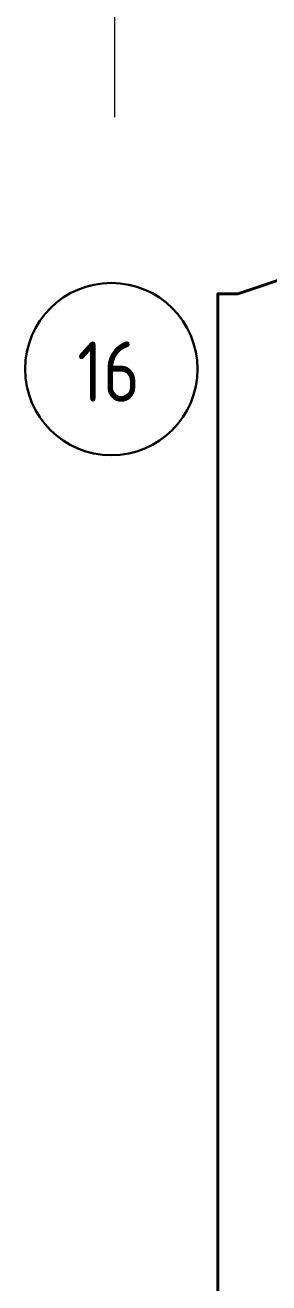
# Model space of a CAD drawing. Header units: millimetres. Extents: x 578 to 1029, y 98 to 264.
# Drawn here: x 994.22 to 996.34, y 166.73 to 177.67 of the extents above; entities that cross this region are included whole.
import ezdxf

# ---------------------------------------------------------------- set-up
doc = ezdxf.new("R2010")
doc.units = ezdxf.units.MM
doc.linetypes.add('Штрихпунктир 15 х 2 х 2 мм', pattern=[19, 15, -2, 0, -2])
doc.layers.add('Гидрошп', color=7, linetype='Continuous', lineweight=30)
doc.layers.add('Оси', color=7, linetype='Continuous', lineweight=18)
doc.styles.add('ISOCPEUR', font='isocpeur.ttf', dxfattribs={"width": 0.85, "height": 525})

# ---------------------------------------------------------------- blocks, each defined once
blk = doc.blocks.new('Ось сетки - Диаметр 10 мм-4594982-30_S_RC_Схема расположения ростверков_фрагмент')
at = {"layer": 'Оси'}
for start, end in [(360, 180), (180, 360)]:
    blk.add_arc((0, 0), 5, start, end, dxfattribs=at)

msp = doc.modelspace()

# ---------------------------------------------------------------- linework, layer by layer
at = {"layer": 'Гидрошп', "color": 7, "linetype": 'Штрихпунктир 15 х 2 х 2 мм', "lineweight": 13}
msp.add_line((995, 210.9667), (995, 175.4251), dxfattribs=at)
msp.add_line((995, 210.9667), (995, 175.4251), dxfattribs=at)
msp.add_line((995, 210.9667), (995, 175.4251), dxfattribs=at)
msp.add_line((995, 210.9667), (995, 175.4251), dxfattribs=at)
at = {"layer": 'Гидрошп', "color": 7, "linetype": 'ByBlock', "lineweight": 40}
msp.add_lwpolyline([(997.6, 137.6059), (997.6, 155.2772), (995.9, 155.2772), (995.9, 175.3309), (996.0738, 175.3309), (999.0738, 176.3373), (998.9268, 177.2373), (997.7, 176.8258), (997.6, 179.3559), (997.6, 180.5559), (997.6, 182.5567), (998.8, 182.5567), (998.8, 189.5061), (998.15, 189.5061), (998.2, 201.7559), (998.2, 203.0059), (997.6, 203.0059), (997.6, 238.4059), (1015.2001, 238.4059), (1015.2001, 137.6059)], close=True, dxfattribs=at)
at = {"layer": 'Гидрошп'}
for start, end in [(0, 180), (0, 180), (180, 0), (180, 0)]:
    msp.add_arc((994.9723, 174.6757), 0.75, start, end, dxfattribs=at)
at = {"layer": 'Оси', "color": 7, "linetype": 'Штрихпунктир 15 х 2 х 2 мм'}
msp.add_line((995, 210.9667), (995, 175.4251), dxfattribs=at)
msp.add_line((995, 210.9667), (995, 175.4251), dxfattribs=at)
msp.add_line((995, 210.9667), (995, 175.4251), dxfattribs=at)
msp.add_line((995, 210.9667), (995, 175.4251), dxfattribs=at)
at = {"layer": 'Оси', "color": 7, "linetype": 'ByBlock', "lineweight": 40}
msp.add_lwpolyline([(997.6, 137.6059), (997.6, 155.2772), (995.9, 155.2772), (995.9, 175.3309), (996.0738, 175.3309), (999.0738, 176.3373), (998.9268, 177.2373), (997.7, 176.8258), (997.6, 179.3559), (997.6, 180.5559), (997.6, 182.5567), (998.8, 182.5567), (998.8, 189.5061), (998.15, 189.5061), (998.2, 201.7559), (998.2, 203.0059), (997.6, 203.0059), (997.6, 238.4059), (1015.2001, 238.4059), (1015.2001, 137.6059)], close=True, dxfattribs=at)

# ---------------------------------------------------------------- block references
at = {"layer": 'Оси', "xscale": 0.1499999999999999, "yscale": 0.1499999999999999, "zscale": 0.1499999999999999, "rotation": 180}
msp.add_blockref('Ось сетки - Диаметр 10 мм-4594982-30_S_RC_Схема расположения ростверков_фрагмент', (994.9723, 174.6757), dxfattribs=at)
msp.add_blockref('Ось сетки - Диаметр 10 мм-4594982-30_S_RC_Схема расположения ростверков_фрагмент', (994.9723, 174.6757), dxfattribs=at)

# ---------------------------------------------------------------- texts
at = {"layer": 'Гидрошп', "lineweight": 13, "insert": (994.6749, 174.9166), "char_height": 0.525, "width": 0.654177, "attachment_point": 1, "style": 'ISOCPEUR'}
msp.add_mtext('16', dxfattribs=at)
msp.add_mtext('16', dxfattribs=at)
at = {"layer": 'Оси', "insert": (994.6749, 174.9166), "char_height": 0.525, "width": 0.654177, "attachment_point": 1, "style": 'ISOCPEUR'}
msp.add_mtext('16', dxfattribs=at)
msp.add_mtext('16', dxfattribs=at)

doc.saveas('drawing.dxf')
